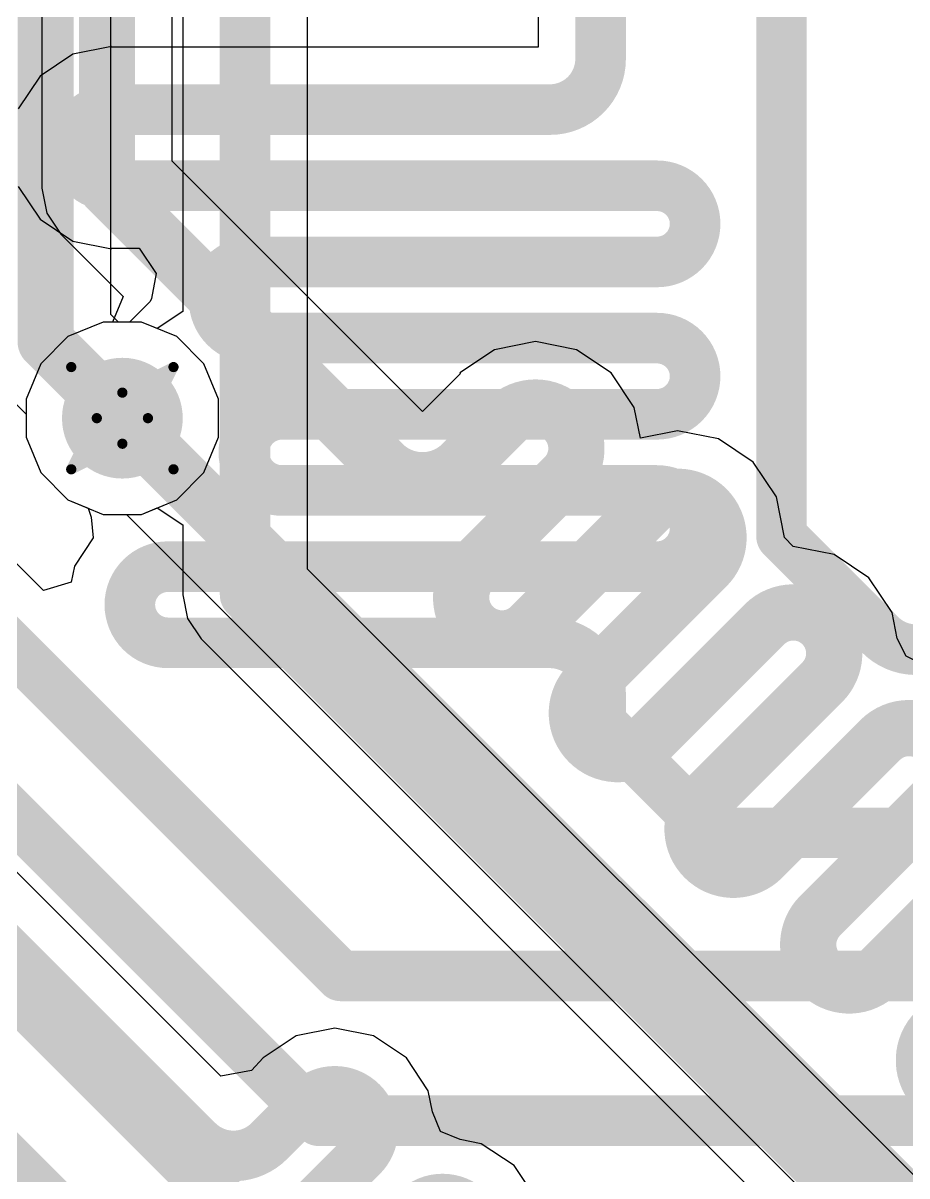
# Model space of a CAD drawing. Header units: inches. Extents: x -3 to 488, y -11 to 93.
# Drawn here: x 74.46 to 78.85, y 23.22 to 28.95 of the extents above; entities that cross this region are included whole.
import ezdxf

# ---------------------------------------------------------------- set-up
doc = ezdxf.new("R2010")
doc.units = ezdxf.units.IN
for name, color, linetype in [('Bottom Layer', 5, 'Continuous'), ('Drill Drawing', 1, 'Continuous'), ('Layer 1', 16, 'Continuous'), ('Layer 2', 76, 'Continuous'), ('Top Layer', 1, 'Continuous'), ('Via Holes', 16, 'Continuous')]:
    doc.layers.add(name, color=color, linetype=linetype)

msp = doc.modelspace()

# ---------------------------------------------------------------- hatches: boundary and pattern name
at = {"layer": 'Bottom Layer'}
h = msp.add_hatch(color=5, dxfattribs=at)
edge = h.paths.add_edge_path()
edge.add_arc((74.95277618, 26.98257494), 0.2999994, 0, 360)
at = {"layer": 'Layer 1'}
h = msp.add_hatch(color=16, dxfattribs=at)
edge = h.paths.add_edge_path()
edge.add_arc((74.95277618, 26.98257494), 0.2999994, 0, 360)
at = {"layer": 'Layer 2'}
h = msp.add_hatch(color=76, dxfattribs=at)
edge = h.paths.add_edge_path()
edge.add_arc((74.95277618, 26.98257494), 0.2999994, 0, 360)
at = {"layer": 'Top Layer'}
h = msp.add_hatch(color=1, dxfattribs=at)
edge = h.paths.add_edge_path()
edge.add_arc((74.95277618, 26.98257494), 0.2999994, 0, 360)
at = {"layer": 'Via Holes'}
h = msp.add_hatch(color=7, dxfattribs=at)
edge = h.paths.add_edge_path()
edge.add_arc((74.95277618, 26.98257494), 0.1499997, 0, 360)

# ---------------------------------------------------------------- linework, layer by layer
at = {"layer": 'Bottom Layer'}
for p, q in [((74.55285572, 30.47449836), (74.55285572, 28.75136998)), ((75.20029664, 28.25966408), (75.20029664, 29.02517436)), ((74.55285572, 28.75136998), (74.55285572, 28.12557494)), ((76.44376888, 27.0161893), (75.20029664, 28.25966408)), ((74.55285572, 28.12557494), (74.57749625999999, 28.00169152)), ((74.57749625999999, 28.00169152), (74.64767137999999, 27.89667014)), ((74.64767137999999, 27.89667014), (74.95696464, 27.58737434)), ((74.95696464, 27.58737434), (74.90435869999999, 27.46037434)), ((74.857737, 27.46037434), (74.68212394, 27.38763382)), ((74.90435869999999, 27.46037434), (74.857737, 27.46037434)), ((74.68212394, 27.38763382), (74.5477173, 27.25322718)), ((76.80207397999999, 27.3229705), (76.62983657999999, 27.20788564)), ((77.00524096, 27.3633819), (76.80207397999999, 27.3229705)), ((77.20840793999999, 27.3229705), (77.00524096, 27.3633819)), ((77.38064534, 27.20788564), (77.20840793999999, 27.3229705)), ((74.5477173, 27.25322718), (74.47497677999999, 27.07761412)), ((76.6326509, 27.20507132), (76.44376888, 27.0161893)), ((76.62983657999999, 27.20788564), (76.6326509, 27.20507132)), ((77.4957302, 27.03564824), (77.38064534, 27.20788564)), ((74.47497677999999, 27.07761412), (74.47497677999999, 26.88753576)), ((77.52606287999998, 26.8831568), (77.4957302, 27.03564824)), ((74.47497677999999, 26.88753576), (74.5477173, 26.7119227)), ((77.71134063999999, 26.92000966), (77.52606287999998, 26.8831568)), ((77.91450762, 26.87959825999999), (77.71134063999999, 26.92000966)), ((78.08674502, 26.76451339999999), (77.91450762, 26.87959825999999)), ((78.20182988, 26.592276), (78.08674502, 26.76451339999999)), ((74.5477173, 26.7119227), (74.68212394, 26.57751606)), ((78.24224128, 26.38911156), (78.20182988, 26.592276)), ((74.68212394, 26.57751606), (74.857737, 26.50477554)), ((74.857737, 26.50477554), (74.97276597999999, 26.50477554)), ((74.97276597999999, 26.50477554), (80.67742055999999, 20.80012096)), ((78.28607914, 26.3452737), (78.24224128, 26.38911156)), ((78.48924358, 26.3048623), (78.28607914, 26.3452737)), ((78.66148098, 26.18977744), (78.48924358, 26.3048623)), ((78.77656583999999, 26.01754004), (78.66148098, 26.18977744)), ((78.80225794, 25.88837596), (78.77656583999999, 26.01754004)), ((78.84626343999999, 25.7998214), (78.80225794, 25.88837596)), ((78.93481799999999, 25.7558159), (78.84626343999999, 25.7998214))]:
    msp.add_line(p, q, dxfattribs=at)
for points in [[(74.87657617999999, 28.75136998, 0.2794, 0.2794, 0), (74.87657617999999, 30.47449836, 0.2794, 0.2794, 0)], [(74.87657617999999, 28.12557494, 0.2794, 0.2794, 0), (74.87657617999999, 28.75136998, 0.2794, 0.2794, 0)], [(74.87657617999999, 28.12557494, 0.2794, 0.2794, 0), (76.24620259999999, 26.75594598, 0.2794, 0.2794, 0)], [(76.8615557, 26.97616652, 0.2794, 0.2794, -0.4142135623730951), (77.14892621999999, 26.97616652, 0.2794, 0.2794, 0)], [(74.95277618, 26.98257494, 0.2794, 0.2794, 0), (80.90632536, 21.02902576, 0.2794, 0.2794, 0)], [(76.64133516, 26.75594598, 0.2794, 0.2794, 0), (76.8615557, 26.97616652, 0.2794, 0.2794, 0)], [(77.14892114, 26.97616652, 0.2794, 0.2794, 0), (77.14892368, 26.97616906, 0.2794, 0.2794, 0)], [(77.14892368, 26.97616906, 0.2794, 0.2794, 0), (77.14892621999999, 26.97616652, 0.2794, 0.2794, 0)], [(77.14892368, 26.97616906, 0.2794, 0.2794, -0.4142213289503146), (77.14892368, 26.688796, 0.2794, 0.2794, 0)], [(77.14892368, 26.97616398, 0.2794, 0.2794, 0), (77.14892621999999, 26.97616652, 0.2794, 0.2794, 0)], [(76.24620005999999, 26.75594344, 0.2794, 0.2794, 0), (76.24620259999999, 26.75594598, 0.2794, 0.2794, 0)], [(76.64133516, 26.75594598, 0.2794, 0.2794, -0.414217327943648), (76.24620259999999, 26.75594598, 0.2794, 0.2794, 0)], [(76.69521363999999, 26.2350885, 0.2794, 0.2794, 0), (77.14892368, 26.688796, 0.2794, 0.2794, 0)], [(77.56765537999999, 26.53279428, 0.2794, 0.2794, -0.4142135623730951), (77.85502589999999, 26.53279428, 0.2794, 0.2794, 0)], [(76.98258162, 25.94772052, 0.2794, 0.2794, 0), (77.56765537999999, 26.53279428, 0.2794, 0.2794, 0)], [(77.85502082, 26.53279428, 0.2794, 0.2794, 0), (77.85502336, 26.53279682, 0.2794, 0.2794, 0)], [(77.85502336, 26.53279682, 0.2794, 0.2794, 0), (77.85502589999999, 26.53279428, 0.2794, 0.2794, 0)], [(77.85502336, 26.53279682, 0.2794, 0.2794, -0.4142213289503146), (77.85502336, 26.24542376, 0.2794, 0.2794, 0)], [(77.85502336, 26.53279174, 0.2794, 0.2794, 0), (77.85502589999999, 26.53279428, 0.2794, 0.2794, 0)], [(76.69521363999999, 25.94771798, 0.2794, 0.2794, -0.4142135623730951), (76.69521363999999, 26.2350885, 0.2794, 0.2794, 0)], [(77.26994959999999, 25.66035254, 0.2794, 0.2794, 0), (77.85502336, 26.2454263, 0.2794, 0.2794, 0)], [(77.85502336, 26.24542376, 0.2794, 0.2794, 0), (77.85502336, 26.2454263, 0.2794, 0.2794, 0)], [(78.14239134, 25.95805832, 0.2794, 0.2794, -0.4142135623730951), (78.42976186, 25.95805832, 0.2794, 0.2794, 0)], [(76.6952111, 25.94772052, 0.2794, 0.2794, 0), (76.69521363999999, 25.94771798, 0.2794, 0.2794, 0)], [(76.98258162, 25.94771798, 0.2794, 0.2794, -0.4142161511664093), (76.6952111, 25.94772052, 0.2794, 0.2794, 0)], [(76.98258162, 25.94771798, 0.2794, 0.2794, 0), (76.98258162, 25.94772052, 0.2794, 0.2794, 0)], [(77.55731757999999, 25.37298456, 0.2794, 0.2794, 0), (78.14239134, 25.95805832, 0.2794, 0.2794, 0)], [(78.42975677999999, 25.95805832, 0.2794, 0.2794, 0), (78.42975931999999, 25.95806086, 0.2794, 0.2794, 0)], [(78.42975931999999, 25.95806086, 0.2794, 0.2794, 0), (78.42976186, 25.95805832, 0.2794, 0.2794, 0)], [(78.42975931999999, 25.95806086, 0.2794, 0.2794, -0.4142213289503146), (78.42975931999999, 25.6706878, 0.2794, 0.2794, 0)], [(78.42975931999999, 25.95805578, 0.2794, 0.2794, 0), (78.42976186, 25.95805832, 0.2794, 0.2794, 0)], [(77.26994959999999, 25.37298202, 0.2794, 0.2794, -0.4142135623730951), (77.26994959999999, 25.66035254, 0.2794, 0.2794, 0)], [(77.84468556, 25.08561658, 0.2794, 0.2794, 0), (78.42975931999999, 25.67069034, 0.2794, 0.2794, 0)], [(78.42975931999999, 25.6706878, 0.2794, 0.2794, 0), (78.42975931999999, 25.67069034, 0.2794, 0.2794, 0)], [(78.71712984, 25.38331982, 0.2794, 0.2794, -0.4142135623730951), (79.00450036, 25.38331982, 0.2794, 0.2794, 0)], [(77.26994705999999, 25.37298456, 0.2794, 0.2794, 0), (77.26994959999999, 25.37298202, 0.2794, 0.2794, 0)], [(77.55731757999999, 25.37298202, 0.2794, 0.2794, -0.4142161511664093), (77.26994705999999, 25.37298456, 0.2794, 0.2794, 0)], [(77.55731757999999, 25.37298202, 0.2794, 0.2794, 0), (77.55731757999999, 25.37298456, 0.2794, 0.2794, 0)], [(78.13205608, 24.79824606, 0.2794, 0.2794, 0), (78.71712984, 25.38331982, 0.2794, 0.2794, 0)], [(77.84468556, 24.79824606, 0.2794, 0.2794, -0.4142135623730951), (77.84468556, 25.08561658, 0.2794, 0.2794, 0)], [(78.41942406, 24.51087808, 0.2794, 0.2794, 0), (79.00449782, 25.09595184, 0.2794, 0.2794, 0)], [(78.13205608, 24.79824352, 0.2794, 0.2794, -0.4142161511664093), (77.84468556, 24.79824606, 0.2794, 0.2794, 0)], [(78.13205608, 24.79824352, 0.2794, 0.2794, 0), (78.13205608, 24.79824606, 0.2794, 0.2794, 0)], [(78.70679204, 24.2235101, 0.2794, 0.2794, 0), (79.2918658, 24.80858386, 0.2794, 0.2794, 0)], [(78.41942406, 24.22350756, 0.2794, 0.2794, -0.4142135623730951), (78.41942406, 24.51087808, 0.2794, 0.2794, 0)], [(78.41942152, 24.2235101, 0.2794, 0.2794, 0), (78.41942406, 24.22350756, 0.2794, 0.2794, 0)], [(78.70679204, 24.22350756, 0.2794, 0.2794, -0.4142161511664093), (78.41942152, 24.2235101, 0.2794, 0.2794, 0)], [(78.70679204, 24.22350756, 0.2794, 0.2794, 0), (78.70679204, 24.2235101, 0.2794, 0.2794, 0)], [(78.99416002, 23.6487716, 0.2794, 0.2794, -0.4142135623730951), (78.99416002, 23.93614212, 0.2794, 0.2794, 0)]]:
    msp.add_lwpolyline(points, format="xyseb", dxfattribs=at)
for points in [[(74.80672618, 28.75136998, 0.1397, 0.1397, 1), (74.94642618, 28.75136998, 0.1397, 0.1397, 1)], [(74.80672618, 28.75136998, 0.1397, 0.1397, 1), (74.94642618, 28.75136998, 0.1397, 0.1397, 1)], [(74.80672618, 28.12557494, 0.1397, 0.1397, 1), (74.94642618, 28.12557494, 0.1397, 0.1397, 1)], [(74.80672618, 28.12557494, 0.1397, 0.1397, 1), (74.94642618, 28.12557494, 0.1397, 0.1397, 1)], [(74.88292618, 26.98257494, 0.1397, 0.1397, 1), (75.02262618, 26.98257494, 0.1397, 0.1397, 1)], [(76.7917057, 26.97616652, 0.1397, 0.1397, 1), (76.9314057, 26.97616652, 0.1397, 0.1397, 1)], [(76.7917057, 26.97616652, 0.1397, 0.1397, 1), (76.9314057, 26.97616652, 0.1397, 0.1397, 1)], [(77.07907114, 26.97616652, 0.1397, 0.1397, 1), (77.21877114, 26.97616652, 0.1397, 0.1397, 1)], [(77.07907368, 26.97616906, 0.1397, 0.1397, 1), (77.21877368, 26.97616906, 0.1397, 0.1397, 1)], [(77.07907368, 26.97616906, 0.1397, 0.1397, 1), (77.21877368, 26.97616906, 0.1397, 0.1397, 1)], [(77.07907368, 26.97616906, 0.1397, 0.1397, 1), (77.21877368, 26.97616906, 0.1397, 0.1397, 1)], [(77.07907368, 26.97616398, 0.1397, 0.1397, 1), (77.21877368, 26.97616398, 0.1397, 0.1397, 1)], [(77.07907621999999, 26.97616652, 0.1397, 0.1397, 1), (77.21877622, 26.97616652, 0.1397, 0.1397, 1)], [(77.07907621999999, 26.97616652, 0.1397, 0.1397, 1), (77.21877622, 26.97616652, 0.1397, 0.1397, 1)], [(77.07907621999999, 26.97616652, 0.1397, 0.1397, 1), (77.21877622, 26.97616652, 0.1397, 0.1397, 1)], [(76.17635006, 26.75594344, 0.1397, 0.1397, 1), (76.31605006, 26.75594344, 0.1397, 0.1397, 1)], [(76.1763526, 26.75594598, 0.1397, 0.1397, 1), (76.31605259999999, 26.75594598, 0.1397, 0.1397, 1)], [(76.1763526, 26.75594598, 0.1397, 0.1397, 1), (76.31605259999999, 26.75594598, 0.1397, 0.1397, 1)], [(76.1763526, 26.75594598, 0.1397, 0.1397, 1), (76.31605259999999, 26.75594598, 0.1397, 0.1397, 1)], [(76.57148516, 26.75594598, 0.1397, 0.1397, 1), (76.71118516, 26.75594598, 0.1397, 0.1397, 1)], [(76.57148516, 26.75594598, 0.1397, 0.1397, 1), (76.71118516, 26.75594598, 0.1397, 0.1397, 1)], [(77.07907368, 26.688796, 0.1397, 0.1397, 1), (77.21877368, 26.688796, 0.1397, 0.1397, 1)], [(77.07907368, 26.688796, 0.1397, 0.1397, 1), (77.21877368, 26.688796, 0.1397, 0.1397, 1)], [(77.49780538, 26.53279428, 0.1397, 0.1397, 1), (77.63750538000001, 26.53279428, 0.1397, 0.1397, 1)], [(77.49780538, 26.53279428, 0.1397, 0.1397, 1), (77.63750538000001, 26.53279428, 0.1397, 0.1397, 1)], [(77.78517081999999, 26.53279428, 0.1397, 0.1397, 1), (77.92487082, 26.53279428, 0.1397, 0.1397, 1)], [(77.78517335999999, 26.53279682, 0.1397, 0.1397, 1), (77.92487335999999, 26.53279682, 0.1397, 0.1397, 1)], [(77.78517335999999, 26.53279682, 0.1397, 0.1397, 1), (77.92487335999999, 26.53279682, 0.1397, 0.1397, 1)], [(77.78517335999999, 26.53279682, 0.1397, 0.1397, 1), (77.92487335999999, 26.53279682, 0.1397, 0.1397, 1)], [(77.78517335999999, 26.53279174, 0.1397, 0.1397, 1), (77.92487335999999, 26.53279174, 0.1397, 0.1397, 1)], [(77.7851759, 26.53279428, 0.1397, 0.1397, 1), (77.9248759, 26.53279428, 0.1397, 0.1397, 1)], [(77.7851759, 26.53279428, 0.1397, 0.1397, 1), (77.9248759, 26.53279428, 0.1397, 0.1397, 1)], [(77.7851759, 26.53279428, 0.1397, 0.1397, 1), (77.9248759, 26.53279428, 0.1397, 0.1397, 1)], [(76.62536363999999, 26.2350885, 0.1397, 0.1397, 1), (76.76506364, 26.2350885, 0.1397, 0.1397, 1)], [(76.62536363999999, 26.2350885, 0.1397, 0.1397, 1), (76.76506364, 26.2350885, 0.1397, 0.1397, 1)], [(77.78517335999999, 26.2454263, 0.1397, 0.1397, 1), (77.92487335999999, 26.2454263, 0.1397, 0.1397, 1)], [(77.78517335999999, 26.2454263, 0.1397, 0.1397, 1), (77.92487335999999, 26.2454263, 0.1397, 0.1397, 1)], [(77.78517335999999, 26.24542376, 0.1397, 0.1397, 1), (77.92487335999999, 26.24542376, 0.1397, 0.1397, 1)], [(77.78517335999999, 26.24542376, 0.1397, 0.1397, 1), (77.92487335999999, 26.24542376, 0.1397, 0.1397, 1)], [(76.62536109999999, 25.94772052, 0.1397, 0.1397, 1), (76.7650611, 25.94772052, 0.1397, 0.1397, 1)], [(76.62536109999999, 25.94772052, 0.1397, 0.1397, 1), (76.7650611, 25.94772052, 0.1397, 0.1397, 1)], [(76.62536363999999, 25.94771798, 0.1397, 0.1397, 1), (76.76506364, 25.94771798, 0.1397, 0.1397, 1)], [(76.62536363999999, 25.94771798, 0.1397, 0.1397, 1), (76.76506364, 25.94771798, 0.1397, 0.1397, 1)], [(76.91273161999999, 25.94772052, 0.1397, 0.1397, 1), (77.05243162, 25.94772052, 0.1397, 0.1397, 1)], [(76.91273161999999, 25.94772052, 0.1397, 0.1397, 1), (77.05243162, 25.94772052, 0.1397, 0.1397, 1)], [(76.91273161999999, 25.94771798, 0.1397, 0.1397, 1), (77.05243162, 25.94771798, 0.1397, 0.1397, 1)], [(76.91273161999999, 25.94771798, 0.1397, 0.1397, 1), (77.05243162, 25.94771798, 0.1397, 0.1397, 1)], [(78.07254133999999, 25.95805832, 0.1397, 0.1397, 1), (78.21224133999999, 25.95805832, 0.1397, 0.1397, 1)], [(78.07254133999999, 25.95805832, 0.1397, 0.1397, 1), (78.21224133999999, 25.95805832, 0.1397, 0.1397, 1)], [(78.35990678, 25.95805832, 0.1397, 0.1397, 1), (78.49960678000001, 25.95805832, 0.1397, 0.1397, 1)], [(78.35990932, 25.95806086, 0.1397, 0.1397, 1), (78.49960931999999, 25.95806086, 0.1397, 0.1397, 1)], [(78.35990932, 25.95806086, 0.1397, 0.1397, 1), (78.49960931999999, 25.95806086, 0.1397, 0.1397, 1)], [(78.35990932, 25.95806086, 0.1397, 0.1397, 1), (78.49960931999999, 25.95806086, 0.1397, 0.1397, 1)], [(78.35990932, 25.95805578, 0.1397, 0.1397, 1), (78.49960931999999, 25.95805578, 0.1397, 0.1397, 1)], [(78.35991186, 25.95805832, 0.1397, 0.1397, 1), (78.49961185999999, 25.95805832, 0.1397, 0.1397, 1)], [(78.35991186, 25.95805832, 0.1397, 0.1397, 1), (78.49961185999999, 25.95805832, 0.1397, 0.1397, 1)], [(78.35991186, 25.95805832, 0.1397, 0.1397, 1), (78.49961185999999, 25.95805832, 0.1397, 0.1397, 1)], [(77.2000996, 25.66035254, 0.1397, 0.1397, 1), (77.33979959999999, 25.66035254, 0.1397, 0.1397, 1)], [(77.2000996, 25.66035254, 0.1397, 0.1397, 1), (77.33979959999999, 25.66035254, 0.1397, 0.1397, 1)], [(78.35990932, 25.67069034, 0.1397, 0.1397, 1), (78.49960931999999, 25.67069034, 0.1397, 0.1397, 1)], [(78.35990932, 25.67069034, 0.1397, 0.1397, 1), (78.49960931999999, 25.67069034, 0.1397, 0.1397, 1)], [(78.35990932, 25.6706878, 0.1397, 0.1397, 1), (78.49960931999999, 25.6706878, 0.1397, 0.1397, 1)], [(78.35990932, 25.6706878, 0.1397, 0.1397, 1), (78.49960931999999, 25.6706878, 0.1397, 0.1397, 1)], [(77.20009706, 25.37298456, 0.1397, 0.1397, 1), (77.33979706, 25.37298456, 0.1397, 0.1397, 1)], [(77.20009706, 25.37298456, 0.1397, 0.1397, 1), (77.33979706, 25.37298456, 0.1397, 0.1397, 1)], [(77.2000996, 25.37298202, 0.1397, 0.1397, 1), (77.33979959999999, 25.37298202, 0.1397, 0.1397, 1)], [(77.2000996, 25.37298202, 0.1397, 0.1397, 1), (77.33979959999999, 25.37298202, 0.1397, 0.1397, 1)], [(77.48746758, 25.37298456, 0.1397, 0.1397, 1), (77.62716758, 25.37298456, 0.1397, 0.1397, 1)], [(77.48746758, 25.37298456, 0.1397, 0.1397, 1), (77.62716758, 25.37298456, 0.1397, 0.1397, 1)], [(77.48746758, 25.37298202, 0.1397, 0.1397, 1), (77.62716758, 25.37298202, 0.1397, 0.1397, 1)], [(77.48746758, 25.37298202, 0.1397, 0.1397, 1), (77.62716758, 25.37298202, 0.1397, 0.1397, 1)], [(78.64727984, 25.38331982, 0.1397, 0.1397, 1), (78.78697984, 25.38331982, 0.1397, 0.1397, 1)], [(78.64727984, 25.38331982, 0.1397, 0.1397, 1), (78.78697984, 25.38331982, 0.1397, 0.1397, 1)], [(77.77483556, 25.08561658, 0.1397, 0.1397, 1), (77.91453555999999, 25.08561658, 0.1397, 0.1397, 1)], [(77.77483556, 25.08561658, 0.1397, 0.1397, 1), (77.91453555999999, 25.08561658, 0.1397, 0.1397, 1)], [(77.77483556, 24.79824606, 0.1397, 0.1397, 1), (77.91453555999999, 24.79824606, 0.1397, 0.1397, 1)], [(77.77483556, 24.79824606, 0.1397, 0.1397, 1), (77.91453555999999, 24.79824606, 0.1397, 0.1397, 1)], [(78.06220608, 24.79824606, 0.1397, 0.1397, 1), (78.20190608, 24.79824606, 0.1397, 0.1397, 1)], [(78.06220608, 24.79824606, 0.1397, 0.1397, 1), (78.20190608, 24.79824606, 0.1397, 0.1397, 1)], [(78.06220608, 24.79824352, 0.1397, 0.1397, 1), (78.20190608, 24.79824352, 0.1397, 0.1397, 1)], [(78.06220608, 24.79824352, 0.1397, 0.1397, 1), (78.20190608, 24.79824352, 0.1397, 0.1397, 1)], [(78.34957406, 24.51087808, 0.1397, 0.1397, 1), (78.48927405999999, 24.51087808, 0.1397, 0.1397, 1)], [(78.34957406, 24.51087808, 0.1397, 0.1397, 1), (78.48927405999999, 24.51087808, 0.1397, 0.1397, 1)], [(78.34957152, 24.2235101, 0.1397, 0.1397, 1), (78.48927152, 24.2235101, 0.1397, 0.1397, 1)], [(78.34957152, 24.2235101, 0.1397, 0.1397, 1), (78.48927152, 24.2235101, 0.1397, 0.1397, 1)], [(78.34957406, 24.22350756, 0.1397, 0.1397, 1), (78.48927405999999, 24.22350756, 0.1397, 0.1397, 1)], [(78.34957406, 24.22350756, 0.1397, 0.1397, 1), (78.48927405999999, 24.22350756, 0.1397, 0.1397, 1)], [(78.63694204, 24.2235101, 0.1397, 0.1397, 1), (78.77664204, 24.2235101, 0.1397, 0.1397, 1)], [(78.63694204, 24.2235101, 0.1397, 0.1397, 1), (78.77664204, 24.2235101, 0.1397, 0.1397, 1)], [(78.63694204, 24.22350756, 0.1397, 0.1397, 1), (78.77664204, 24.22350756, 0.1397, 0.1397, 1)], [(78.63694204, 24.22350756, 0.1397, 0.1397, 1), (78.77664204, 24.22350756, 0.1397, 0.1397, 1)]]:
    msp.add_lwpolyline(points, format="xyseb", close=True, dxfattribs=at)
at = {"layer": 'Drill Drawing'}
for points in [[(74.69877618, 27.23657494, 0.0508, 0.0508, 0), (74.95277618, 27.10957494, 0.0508, 0.0508, 0)], [(74.69877618, 27.23657494, 0.0508, 0.0508, 0), (74.82577617999999, 26.98257494, 0.0508, 0.0508, 0)], [(74.95277618, 27.10957494, 0.0508, 0.0508, 0), (75.20677618, 27.23657494, 0.0508, 0.0508, 0)], [(75.07977618, 26.98257494, 0.0508, 0.0508, 0), (75.20677618, 27.23657494, 0.0508, 0.0508, 0)], [(74.69877618, 26.72857494, 0.0508, 0.0508, 0), (74.82577617999999, 26.98257494, 0.0508, 0.0508, 0)], [(75.07977618, 26.98257494, 0.0508, 0.0508, 0), (75.20677618, 26.72857494, 0.0508, 0.0508, 0)], [(74.69877618, 26.72857494, 0.0508, 0.0508, 0), (74.95277618, 26.85557494, 0.0508, 0.0508, 0)], [(74.95277618, 26.85557494, 0.0508, 0.0508, 0), (75.20677618, 26.72857494, 0.0508, 0.0508, 0)]]:
    msp.add_lwpolyline(points, format="xyseb", dxfattribs=at)
for points in [[(74.68607618, 27.23657494, 0.0254, 0.0254, 1), (74.71147617999999, 27.23657494, 0.0254, 0.0254, 1)], [(74.68607618, 27.23657494, 0.0254, 0.0254, 1), (74.71147617999999, 27.23657494, 0.0254, 0.0254, 1)], [(75.19407618, 27.23657494, 0.0254, 0.0254, 1), (75.21947617999999, 27.23657494, 0.0254, 0.0254, 1)], [(75.19407618, 27.23657494, 0.0254, 0.0254, 1), (75.21947617999999, 27.23657494, 0.0254, 0.0254, 1)], [(74.94007618, 27.10957494, 0.0254, 0.0254, 1), (74.96547618, 27.10957494, 0.0254, 0.0254, 1)], [(74.94007618, 27.10957494, 0.0254, 0.0254, 1), (74.96547618, 27.10957494, 0.0254, 0.0254, 1)], [(74.81307618, 26.98257494, 0.0254, 0.0254, 1), (74.83847618, 26.98257494, 0.0254, 0.0254, 1)], [(74.81307618, 26.98257494, 0.0254, 0.0254, 1), (74.83847618, 26.98257494, 0.0254, 0.0254, 1)], [(75.06707618, 26.98257494, 0.0254, 0.0254, 1), (75.09247617999999, 26.98257494, 0.0254, 0.0254, 1)], [(75.06707618, 26.98257494, 0.0254, 0.0254, 1), (75.09247617999999, 26.98257494, 0.0254, 0.0254, 1)], [(74.94007618, 26.85557494, 0.0254, 0.0254, 1), (74.96547618, 26.85557494, 0.0254, 0.0254, 1)], [(74.94007618, 26.85557494, 0.0254, 0.0254, 1), (74.96547618, 26.85557494, 0.0254, 0.0254, 1)], [(74.68607618, 26.72857494, 0.0254, 0.0254, 1), (74.71147617999999, 26.72857494, 0.0254, 0.0254, 1)], [(74.68607618, 26.72857494, 0.0254, 0.0254, 1), (74.71147617999999, 26.72857494, 0.0254, 0.0254, 1)], [(75.19407618, 26.72857494, 0.0254, 0.0254, 1), (75.21947617999999, 26.72857494, 0.0254, 0.0254, 1)], [(75.19407618, 26.72857494, 0.0254, 0.0254, 1), (75.21947617999999, 26.72857494, 0.0254, 0.0254, 1)]]:
    msp.add_lwpolyline(points, format="xyseb", close=True, dxfattribs=at)
at = {"layer": 'Layer 1'}
for p, q in [((77.01903824, 29.13822722), (77.01903824, 28.8252027)), ((74.56110056, 26.12583802), (71.67689754, 29.01004104)), ((74.89899421999999, 28.8289111), (74.70672892, 28.79066632)), ((74.89899421999999, 28.8252027), (74.89899421999999, 28.8289111)), ((77.01903824, 28.8252027), (74.89899421999999, 28.8252027)), ((74.70672892, 28.79066632), (74.54373457999999, 28.6817562)), ((74.54373457999999, 28.6817562), (74.43482445999999, 28.51876186)), ((74.43482445999999, 28.13423126), (74.54373457999999, 27.97123692)), ((74.54373457999999, 27.97123692), (74.70672892, 27.8623268)), ((74.70672892, 27.8623268), (74.89899421999999, 27.82408202)), ((74.89899421999999, 27.82408202), (74.89899421999999, 27.82779042)), ((74.89899421999999, 27.82779042), (75.03653268, 27.82779042)), ((75.03653268, 27.82779042), (75.12143979999999, 27.70078788)), ((75.12143979999999, 27.70078788), (75.09691609999999, 27.57750136)), ((75.09058895999999, 27.56241376), (74.98757164, 27.46037434)), ((75.09691609999999, 27.57750136), (75.09058895999999, 27.56241376)), ((74.857737, 27.46037434), (74.68212394, 27.38763382)), ((74.98757164, 27.46037434), (74.857737, 27.46037434)), ((74.68212394, 27.38763382), (74.5477173, 27.25322718)), ((74.5477173, 27.25322718), (74.47497677999999, 27.07761412)), ((74.47497677999999, 27.07761412), (74.47497677999999, 26.88753576)), ((74.47497677999999, 26.88753576), (74.5477173, 26.7119227)), ((74.5477173, 26.7119227), (74.68212394, 26.57751606)), ((74.68212394, 26.57751606), (74.7823117, 26.53601754)), ((74.7823117, 26.53601754), (74.79740183999999, 26.49054138)), ((74.79740183999999, 26.49054138), (74.80829336, 26.38779076)), ((74.80829336, 26.38779076), (74.71488994, 26.24800186)), ((74.71488994, 26.24800186), (74.69890571999998, 26.1676388)), ((74.69890571999998, 26.1676388), (74.56110056, 26.12583802))]:
    msp.add_line(p, q, dxfattribs=at)
for points in [[(78.22740513999999, 26.3961626, 0.25146, 0.25146, 0), (78.22740513999999, 29.5044622, 0.25146, 0.25146, 0)], [(77.32851437999999, 28.76718656, 0.25146, 0.25146, 0), (77.32851437999999, 29.22988058, 0.25146, 0.25146, 0)], [(71.3674214, 28.88184978, 0.25146, 0.25146, 0), (76.03763812, 24.21163306, 0.25146, 0.25146, 0)], [(68.87748479999999, 28.80841076, 0.25146, 0.25146, 0), (76.48485337999999, 21.20104218, 0.25146, 0.25146, 0)], [(70.58754234, 28.83320878, 0.25146, 0.25146, 0), (75.92893628, 23.49181484, 0.25146, 0.25146, 0)], [(69.7942343, 28.75165446, 0.25146, 0.25146, 0), (76.56704778, 21.97884098, 0.25146, 0.25146, 0)], [(77.32851437999999, 28.76718656, 0.25146, 0.25146, -0.4142135623730951), (77.07705438, 28.51572656, 0.25146, 0.25146, 0)], [(74.89899421999999, 28.13726656, 0.25146, 0.25146, -0.9999999999999999), (74.89899421999999, 28.51572656, 0.25146, 0.25146, 0)], [(74.89899421999999, 28.51572656, 0.25146, 0.25146, 0), (77.07705438, 28.51572656, 0.25146, 0.25146, 0)], [(74.89899421999999, 28.13726656, 0.25146, 0.25146, 0), (77.60891514, 28.13726656, 0.25146, 0.25146, 0)], [(77.60891514, 28.13726656, 0.25146, 0.25146, -0.9999999999999999), (77.60891514, 27.75880656, 0.25146, 0.25146, 0)], [(75.5977533, 27.38034656, 0.25146, 0.25146, -0.9999999999999999), (75.5977533, 27.75880656, 0.25146, 0.25146, 0)], [(75.5977533, 27.75880656, 0.25146, 0.25146, 0), (77.60891514, 27.75880656, 0.25146, 0.25146, 0)], [(75.5977533, 27.38034656, 0.25146, 0.25146, 0), (77.60891514, 27.38034656, 0.25146, 0.25146, 0)], [(77.60891514, 27.38034656, 0.25146, 0.25146, -0.9999999999999999), (77.60891514, 27.00188656, 0.25146, 0.25146, 0)], [(75.74553558, 26.62342656, 0.25146, 0.25146, -0.9999999999999999), (75.74553558, 27.00188656, 0.25146, 0.25146, 0)], [(75.74553558, 27.00188656, 0.25146, 0.25146, 0), (77.60891514, 27.00188656, 0.25146, 0.25146, 0)], [(75.74553558, 26.62342656, 0.25146, 0.25146, 0), (77.60891514, 26.62342656, 0.25146, 0.25146, 0)], [(77.60891514, 26.62342656, 0.25146, 0.25146, -0.9999999999999999), (77.60891514, 26.24496656, 0.25146, 0.25146, 0)], [(78.22740513999999, 26.3961626, 0.25146, 0.25146, 0), (78.2528153, 26.37075244, 0.25146, 0.25146, 0)], [(78.2528153, 26.37075244, 0.25146, 0.25146, 0), (78.71748036, 25.90608738, 0.25146, 0.25146, 0)], [(75.1790597, 25.86650655999999, 0.25146, 0.25146, -0.9999999999999999), (75.1790597, 26.24496656, 0.25146, 0.25146, 0)], [(75.1790597, 26.24496656, 0.25146, 0.25146, 0), (77.60891514, 26.24496656, 0.25146, 0.25146, 0)], [(79.14675052, 26.083895, 0.25146, 0.25146, -0.6681812207254362), (78.71748036, 25.90608738, 0.25146, 0.25146, 0)], [(78.71747782, 25.90608484, 0.25146, 0.25146, 0), (78.71748036, 25.90608738, 0.25146, 0.25146, 0)], [(75.1790597, 25.86650655999999, 0.25146, 0.25146, 0), (77.07705438, 25.86650655999999, 0.25146, 0.25146, 0)], [(77.07705438, 25.86650655999999, 0.25146, 0.25146, -0.4142135623730951), (77.32851437999999, 25.61504656, 0.25146, 0.25146, 0)], [(77.32851437999999, 25.48930386, 0.25146, 0.25146, 0), (77.32851437999999, 25.61504656, 0.25146, 0.25146, 0)], [(77.32851437999999, 25.47109206, 0.25146, 0.25146, 0), (77.32851437999999, 25.48930386, 0.25146, 0.25146, 0)], [(77.32851437999999, 25.47109206, 0.25146, 0.25146, 0), (77.87731693999999, 24.9222895, 0.25146, 0.25146, 0)], [(77.87731693999999, 24.9222895, 0.25146, 0.25146, 0), (95.13094765999999, 24.9222895, 0.25146, 0.25146, 0)], [(76.03763812, 24.21163306, 0.25146, 0.25146, 0), (96.45399556, 24.21163306, 0.25146, 0.25146, 0)], [(75.92893628, 23.49181484, 0.25146, 0.25146, 0), (102.35045316, 23.49181484, 0.25146, 0.25146, 0)]]:
    msp.add_lwpolyline(points, format="xyseb", dxfattribs=at)
for points in [[(77.26564937999999, 28.76718656, 0.12573, 0.12573, 1), (77.39137937999999, 28.76718656, 0.12573, 0.12573, 1)], [(77.26564937999999, 28.76718656, 0.12573, 0.12573, 1), (77.39137937999999, 28.76718656, 0.12573, 0.12573, 1)], [(74.83612921999999, 28.51572656, 0.12573, 0.12573, 1), (74.96185922, 28.51572656, 0.12573, 0.12573, 1)], [(74.83612921999999, 28.51572656, 0.12573, 0.12573, 1), (74.96185922, 28.51572656, 0.12573, 0.12573, 1)], [(77.01418938, 28.51572656, 0.12573, 0.12573, 1), (77.13991938, 28.51572656, 0.12573, 0.12573, 1)], [(77.01418938, 28.51572656, 0.12573, 0.12573, 1), (77.13991938, 28.51572656, 0.12573, 0.12573, 1)], [(74.83612921999999, 28.13726656, 0.12573, 0.12573, 1), (74.96185922, 28.13726656, 0.12573, 0.12573, 1)], [(74.83612921999999, 28.13726656, 0.12573, 0.12573, 1), (74.96185922, 28.13726656, 0.12573, 0.12573, 1)], [(77.54605013999999, 28.13726656, 0.12573, 0.12573, 1), (77.67178014, 28.13726656, 0.12573, 0.12573, 1)], [(77.54605013999999, 28.13726656, 0.12573, 0.12573, 1), (77.67178014, 28.13726656, 0.12573, 0.12573, 1)], [(75.53488829999999, 27.75880656, 0.12573, 0.12573, 1), (75.6606183, 27.75880656, 0.12573, 0.12573, 1)], [(75.53488829999999, 27.75880656, 0.12573, 0.12573, 1), (75.6606183, 27.75880656, 0.12573, 0.12573, 1)], [(77.54605013999999, 27.75880656, 0.12573, 0.12573, 1), (77.67178014, 27.75880656, 0.12573, 0.12573, 1)], [(77.54605013999999, 27.75880656, 0.12573, 0.12573, 1), (77.67178014, 27.75880656, 0.12573, 0.12573, 1)], [(75.53488829999999, 27.38034656, 0.12573, 0.12573, 1), (75.6606183, 27.38034656, 0.12573, 0.12573, 1)], [(75.53488829999999, 27.38034656, 0.12573, 0.12573, 1), (75.6606183, 27.38034656, 0.12573, 0.12573, 1)], [(77.54605013999999, 27.38034656, 0.12573, 0.12573, 1), (77.67178014, 27.38034656, 0.12573, 0.12573, 1)], [(77.54605013999999, 27.38034656, 0.12573, 0.12573, 1), (77.67178014, 27.38034656, 0.12573, 0.12573, 1)], [(75.68267057999999, 27.00188656, 0.12573, 0.12573, 1), (75.80840058, 27.00188656, 0.12573, 0.12573, 1)], [(75.68267057999999, 27.00188656, 0.12573, 0.12573, 1), (75.80840058, 27.00188656, 0.12573, 0.12573, 1)], [(77.54605013999999, 27.00188656, 0.12573, 0.12573, 1), (77.67178014, 27.00188656, 0.12573, 0.12573, 1)], [(77.54605013999999, 27.00188656, 0.12573, 0.12573, 1), (77.67178014, 27.00188656, 0.12573, 0.12573, 1)], [(75.68267057999999, 26.62342656, 0.12573, 0.12573, 1), (75.80840058, 26.62342656, 0.12573, 0.12573, 1)], [(75.68267057999999, 26.62342656, 0.12573, 0.12573, 1), (75.80840058, 26.62342656, 0.12573, 0.12573, 1)], [(77.54605013999999, 26.62342656, 0.12573, 0.12573, 1), (77.67178014, 26.62342656, 0.12573, 0.12573, 1)], [(77.54605013999999, 26.62342656, 0.12573, 0.12573, 1), (77.67178014, 26.62342656, 0.12573, 0.12573, 1)], [(78.16454014, 26.3961626, 0.12573, 0.12573, 1), (78.29027013999999, 26.3961626, 0.12573, 0.12573, 1)], [(78.16454014, 26.3961626, 0.12573, 0.12573, 1), (78.29027013999999, 26.3961626, 0.12573, 0.12573, 1)], [(78.18995029999999, 26.37075244, 0.12573, 0.12573, 1), (78.3156803, 26.37075244, 0.12573, 0.12573, 1)], [(78.18995029999999, 26.37075244, 0.12573, 0.12573, 1), (78.3156803, 26.37075244, 0.12573, 0.12573, 1)], [(75.1161947, 26.24496656, 0.12573, 0.12573, 1), (75.2419247, 26.24496656, 0.12573, 0.12573, 1)], [(75.1161947, 26.24496656, 0.12573, 0.12573, 1), (75.2419247, 26.24496656, 0.12573, 0.12573, 1)], [(77.54605013999999, 26.24496656, 0.12573, 0.12573, 1), (77.67178014, 26.24496656, 0.12573, 0.12573, 1)], [(77.54605013999999, 26.24496656, 0.12573, 0.12573, 1), (77.67178014, 26.24496656, 0.12573, 0.12573, 1)], [(78.65461282, 25.90608484, 0.12573, 0.12573, 1), (78.78034282, 25.90608484, 0.12573, 0.12573, 1)], [(78.65461536, 25.90608738, 0.12573, 0.12573, 1), (78.78034535999998, 25.90608738, 0.12573, 0.12573, 1)], [(78.65461536, 25.90608738, 0.12573, 0.12573, 1), (78.78034535999998, 25.90608738, 0.12573, 0.12573, 1)], [(78.65461536, 25.90608738, 0.12573, 0.12573, 1), (78.78034535999998, 25.90608738, 0.12573, 0.12573, 1)], [(75.1161947, 25.86650655999999, 0.12573, 0.12573, 1), (75.2419247, 25.86650655999999, 0.12573, 0.12573, 1)], [(75.1161947, 25.86650655999999, 0.12573, 0.12573, 1), (75.2419247, 25.86650655999999, 0.12573, 0.12573, 1)], [(77.01418938, 25.86650655999999, 0.12573, 0.12573, 1), (77.13991938, 25.86650655999999, 0.12573, 0.12573, 1)], [(77.01418938, 25.86650655999999, 0.12573, 0.12573, 1), (77.13991938, 25.86650655999999, 0.12573, 0.12573, 1)], [(77.26564937999999, 25.61504656, 0.12573, 0.12573, 1), (77.39137937999999, 25.61504656, 0.12573, 0.12573, 1)], [(77.26564937999999, 25.61504656, 0.12573, 0.12573, 1), (77.39137937999999, 25.61504656, 0.12573, 0.12573, 1)], [(77.26564937999999, 25.48930386, 0.12573, 0.12573, 1), (77.39137937999999, 25.48930386, 0.12573, 0.12573, 1)], [(77.26564937999999, 25.48930386, 0.12573, 0.12573, 1), (77.39137937999999, 25.48930386, 0.12573, 0.12573, 1)], [(77.26564937999999, 25.47109206, 0.12573, 0.12573, 1), (77.39137937999999, 25.47109206, 0.12573, 0.12573, 1)], [(77.26564937999999, 25.47109206, 0.12573, 0.12573, 1), (77.39137937999999, 25.47109206, 0.12573, 0.12573, 1)], [(77.81445194, 24.9222895, 0.12573, 0.12573, 1), (77.94018193999999, 24.9222895, 0.12573, 0.12573, 1)], [(77.81445194, 24.9222895, 0.12573, 0.12573, 1), (77.94018193999999, 24.9222895, 0.12573, 0.12573, 1)], [(75.97477312, 24.21163306, 0.12573, 0.12573, 1), (76.10050312, 24.21163306, 0.12573, 0.12573, 1)], [(75.97477312, 24.21163306, 0.12573, 0.12573, 1), (76.10050312, 24.21163306, 0.12573, 0.12573, 1)], [(75.86607128, 23.49181484, 0.12573, 0.12573, 1), (75.99180128, 23.49181484, 0.12573, 0.12573, 1)], [(75.86607128, 23.49181484, 0.12573, 0.12573, 1), (75.99180128, 23.49181484, 0.12573, 0.12573, 1)]]:
    msp.add_lwpolyline(points, format="xyseb", close=True, dxfattribs=at)
at = {"layer": 'Layer 2'}
for p, q in [((75.25317944, 29.13822722), (75.25317944, 27.51277454)), ((75.87213172, 26.23316318), (75.87213172, 29.13822722)), ((75.25317944, 27.51277454), (75.1261769, 27.42791568)), ((74.857737, 27.46037434), (74.68212394, 27.38763382)), ((75.04781535999999, 27.46037434), (74.857737, 27.46037434)), ((75.1261769, 27.42791568), (75.04781535999999, 27.46037434)), ((74.68212394, 27.38763382), (74.5477173, 27.25322718)), ((74.5477173, 27.25322718), (74.47497677999999, 27.07761412)), ((74.47497677999999, 27.07761412), (74.47497677999999, 26.88753576)), ((74.47497677999999, 26.88753576), (74.5477173, 26.7119227)), ((74.5477173, 26.7119227), (74.68212394, 26.57751606)), ((74.68212394, 26.57751606), (74.857737, 26.50477554)), ((75.04781535999999, 26.50477554), (75.1261769, 26.5372342)), ((75.1261769, 26.5372342), (75.25317944, 26.45237534)), ((74.857737, 26.50477554), (75.04781535999999, 26.50477554)), ((75.25317944, 26.45237534), (75.25317944, 26.10498462)), ((80.38924485999999, 21.7160475), (75.87213172, 26.23316318)), ((75.25317944, 26.10498462), (75.2531769, 26.10497192)), ((75.2531769, 26.10497192), (75.27673793999999, 25.98653934)), ((75.27673793999999, 25.98653934), (75.34382188, 25.88613822)), ((75.34382188, 25.88613822), (79.98824744, 21.2417152)), ((75.13569935999999, 24.01943126), (74.13167546, 25.02345516)), ((75.13570444, 24.01942364), (75.13569935999999, 24.01943126)), ((75.22459427999999, 23.93053126), (75.13570444, 24.01942364)), ((76.0082808, 23.9513237), (75.81601549999999, 23.91307892)), ((76.2005461, 23.91307892), (76.0082808, 23.9513237)), ((75.2246019, 23.93052618), (75.22459427999999, 23.93053126)), ((75.44114705999999, 23.71397848), (75.2246019, 23.93052618)), ((75.81601549999999, 23.91307892), (75.65301862, 23.80417134)), ((76.36353027999999, 23.80417896), (76.2005461, 23.91307892)), ((75.65301608, 23.80416372), (75.59357754, 23.74115394)), ((75.65301862, 23.80417134), (75.65301608, 23.80416372)), ((76.36353282, 23.8041815), (76.36353027999999, 23.80417896)), ((76.36354806, 23.80417134), (76.36353282, 23.8041815)), ((76.36354552, 23.8041688), (76.36354806, 23.80417134)), ((76.47245055999998, 23.64117446), (76.36354552, 23.8041688)), ((75.59357754, 23.74115394), (75.44114705999999, 23.71397848)), ((76.49344366, 23.53563238), (76.47245055999998, 23.64117446)), ((76.53382204, 23.43922668), (76.49344366, 23.53563238)), ((76.63022774, 23.3988483), (76.53382204, 23.43922668)), ((76.73576982, 23.3778552), (76.63022774, 23.3988483)), ((76.898754, 23.26895524), (76.73576982, 23.3778552)), ((76.89875654000001, 23.26895778), (76.898754, 23.26895524)), ((76.89877178, 23.26894762), (76.89875654000001, 23.26895778)), ((76.89876924, 23.26894508), (76.89877178, 23.26894762)), ((77.00767427999999, 23.10595074), (76.89876924, 23.26894508))]:
    msp.add_line(p, q, dxfattribs=at)
for points in [[(75.56265558, 26.10497192, 0.25146, 0.25146, 0), (75.56265558, 29.5044622, 0.25146, 0.25146, 0)], [(75.56265558, 26.10497192, 0.25146, 0.25146, 0), (80.26105614, 21.40657136, 0.25146, 0.25146, 0)], [(73.82219932, 24.8952639, 0.25146, 0.25146, 0), (74.91686566, 23.80059756, 0.25146, 0.25146, 0)], [(73.02480695999999, 24.6610886, 0.25146, 0.25146, 0), (77.42599195999999, 20.2599036, 0.25146, 0.25146, 0)], [(74.91686312, 23.80059756, 0.25146, 0.25146, 0), (75.0057682, 23.71169248, 0.25146, 0.25146, 0)], [(75.0057682, 23.71169248, 0.25146, 0.25146, 0), (75.3267988, 23.39066188, 0.25146, 0.25146, 0)], [(75.8744736, 23.58271382, 0.25146, 0.25146, -0.4142107823686262), (76.14208292, 23.58271636, 0.25146, 0.25146, 0)], [(75.68241911999999, 23.39066188, 0.25146, 0.25146, 0), (75.8744736, 23.58271636, 0.25146, 0.25146, 0)], [(75.8744736, 23.58271382, 0.25146, 0.25146, 0), (75.8744736, 23.58271636, 0.25146, 0.25146, 0)], [(76.14208292, 23.58271636, 0.25146, 0.25146, 0), (76.14208545999999, 23.58271382, 0.25146, 0.25146, 0)], [(76.14208545999999, 23.58271382, 0.25146, 0.25146, -0.4142135623730951), (76.14208545999999, 23.3151045, 0.25146, 0.25146, 0)], [(75.32679626, 23.39065934, 0.25146, 0.25146, 0), (75.3267988, 23.39066188, 0.25146, 0.25146, 0)], [(75.68241911999999, 23.39066188, 0.25146, 0.25146, -0.4142177463290418), (75.3267988, 23.39066188, 0.25146, 0.25146, 0)], [(75.72642207999999, 22.89944112, 0.25146, 0.25146, 0), (76.14208545999999, 23.3151045, 0.25146, 0.25146, 0)], [(76.40969732, 23.0474901, 0.25146, 0.25146, -0.4142107823686262), (76.67730664, 23.04749264, 0.25146, 0.25146, 0)]]:
    msp.add_lwpolyline(points, format="xyseb", dxfattribs=at)
for points in [[(75.49979058, 26.10497192, 0.12573, 0.12573, 1), (75.62552058, 26.10497192, 0.12573, 0.12573, 1)], [(75.49979058, 26.10497192, 0.12573, 0.12573, 1), (75.62552058, 26.10497192, 0.12573, 0.12573, 1)], [(74.85399812, 23.80059756, 0.12573, 0.12573, 1), (74.97972812, 23.80059756, 0.12573, 0.12573, 1)], [(74.85400066, 23.80059756, 0.12573, 0.12573, 1), (74.97973066, 23.80059756, 0.12573, 0.12573, 1)], [(74.9429032, 23.71169248, 0.12573, 0.12573, 1), (75.0686332, 23.71169248, 0.12573, 0.12573, 1)], [(74.9429032, 23.71169248, 0.12573, 0.12573, 1), (75.0686332, 23.71169248, 0.12573, 0.12573, 1)], [(75.8116086, 23.58271636, 0.12573, 0.12573, 1), (75.9373386, 23.58271636, 0.12573, 0.12573, 1)], [(75.8116086, 23.58271636, 0.12573, 0.12573, 1), (75.9373386, 23.58271636, 0.12573, 0.12573, 1)], [(75.8116086, 23.58271382, 0.12573, 0.12573, 1), (75.9373386, 23.58271382, 0.12573, 0.12573, 1)], [(75.8116086, 23.58271382, 0.12573, 0.12573, 1), (75.9373386, 23.58271382, 0.12573, 0.12573, 1)], [(76.07921791999999, 23.58271636, 0.12573, 0.12573, 1), (76.20494792, 23.58271636, 0.12573, 0.12573, 1)], [(76.07921791999999, 23.58271636, 0.12573, 0.12573, 1), (76.20494792, 23.58271636, 0.12573, 0.12573, 1)], [(76.07922045999999, 23.58271382, 0.12573, 0.12573, 1), (76.20495045999999, 23.58271382, 0.12573, 0.12573, 1)], [(76.07922045999999, 23.58271382, 0.12573, 0.12573, 1), (76.20495045999999, 23.58271382, 0.12573, 0.12573, 1)], [(75.26393125999999, 23.39065934, 0.12573, 0.12573, 1), (75.38966126, 23.39065934, 0.12573, 0.12573, 1)], [(75.2639338, 23.39066188, 0.12573, 0.12573, 1), (75.38966380000001, 23.39066188, 0.12573, 0.12573, 1)], [(75.2639338, 23.39066188, 0.12573, 0.12573, 1), (75.38966380000001, 23.39066188, 0.12573, 0.12573, 1)], [(75.2639338, 23.39066188, 0.12573, 0.12573, 1), (75.38966380000001, 23.39066188, 0.12573, 0.12573, 1)], [(75.61955411999999, 23.39066188, 0.12573, 0.12573, 1), (75.74528412, 23.39066188, 0.12573, 0.12573, 1)], [(75.61955411999999, 23.39066188, 0.12573, 0.12573, 1), (75.74528412, 23.39066188, 0.12573, 0.12573, 1)], [(76.07922045999999, 23.3151045, 0.12573, 0.12573, 1), (76.20495045999999, 23.3151045, 0.12573, 0.12573, 1)], [(76.07922045999999, 23.3151045, 0.12573, 0.12573, 1), (76.20495045999999, 23.3151045, 0.12573, 0.12573, 1)]]:
    msp.add_lwpolyline(points, format="xyseb", close=True, dxfattribs=at)
at = {"layer": 'Top Layer'}
for p, q in [((74.89549664, 27.49766408), (74.89549664, 30.58193528)), ((74.93278638, 27.46037434), (74.89549664, 27.49766408)), ((75.04781535999999, 27.46037434), (74.93278638, 27.46037434)), ((75.22342842, 27.38763382), (75.04781535999999, 27.46037434)), ((75.35783506, 27.25322718), (75.22342842, 27.38763382)), ((75.43057558, 27.07761412), (75.35783506, 27.25322718)), ((74.34287137999999, 27.13467014), (74.47497677999999, 27.00256474)), ((75.43057558, 26.88753576), (75.43057558, 27.07761412)), ((74.47497677999999, 27.00256474), (74.47497677999999, 26.88753576)), ((74.47497677999999, 26.88753576), (74.5477173, 26.7119227)), ((75.35783506, 26.7119227), (75.43057558, 26.88753576)), ((74.5477173, 26.7119227), (74.68212394, 26.57751606)), ((75.22342842, 26.57751606), (75.35783506, 26.7119227)), ((74.68212394, 26.57751606), (74.857737, 26.50477554)), ((75.04781535999999, 26.50477554), (75.22342842, 26.57751606)), ((74.857737, 26.50477554), (75.04781535999999, 26.50477554))]:
    msp.add_line(p, q, dxfattribs=at)
for points in [[(74.57177617999999, 27.36357494, 0.2794, 0.2794, 0), (74.57177617999999, 31.3146821, 0.2794, 0.2794, 0)], [(74.57177617999999, 27.36357494, 0.2794, 0.2794, 0), (74.95277618, 26.98257494, 0.2794, 0.2794, 0)]]:
    msp.add_lwpolyline(points, format="xyseb", dxfattribs=at)
for points in [[(74.50192618, 27.36357494, 0.1397, 0.1397, 1), (74.64162618, 27.36357494, 0.1397, 0.1397, 1)], [(74.50192618, 27.36357494, 0.1397, 0.1397, 1), (74.64162618, 27.36357494, 0.1397, 0.1397, 1)], [(74.88292618, 26.98257494, 0.1397, 0.1397, 1), (75.02262618, 26.98257494, 0.1397, 0.1397, 1)]]:
    msp.add_lwpolyline(points, format="xyseb", close=True, dxfattribs=at)

doc.saveas('drawing.dxf')
